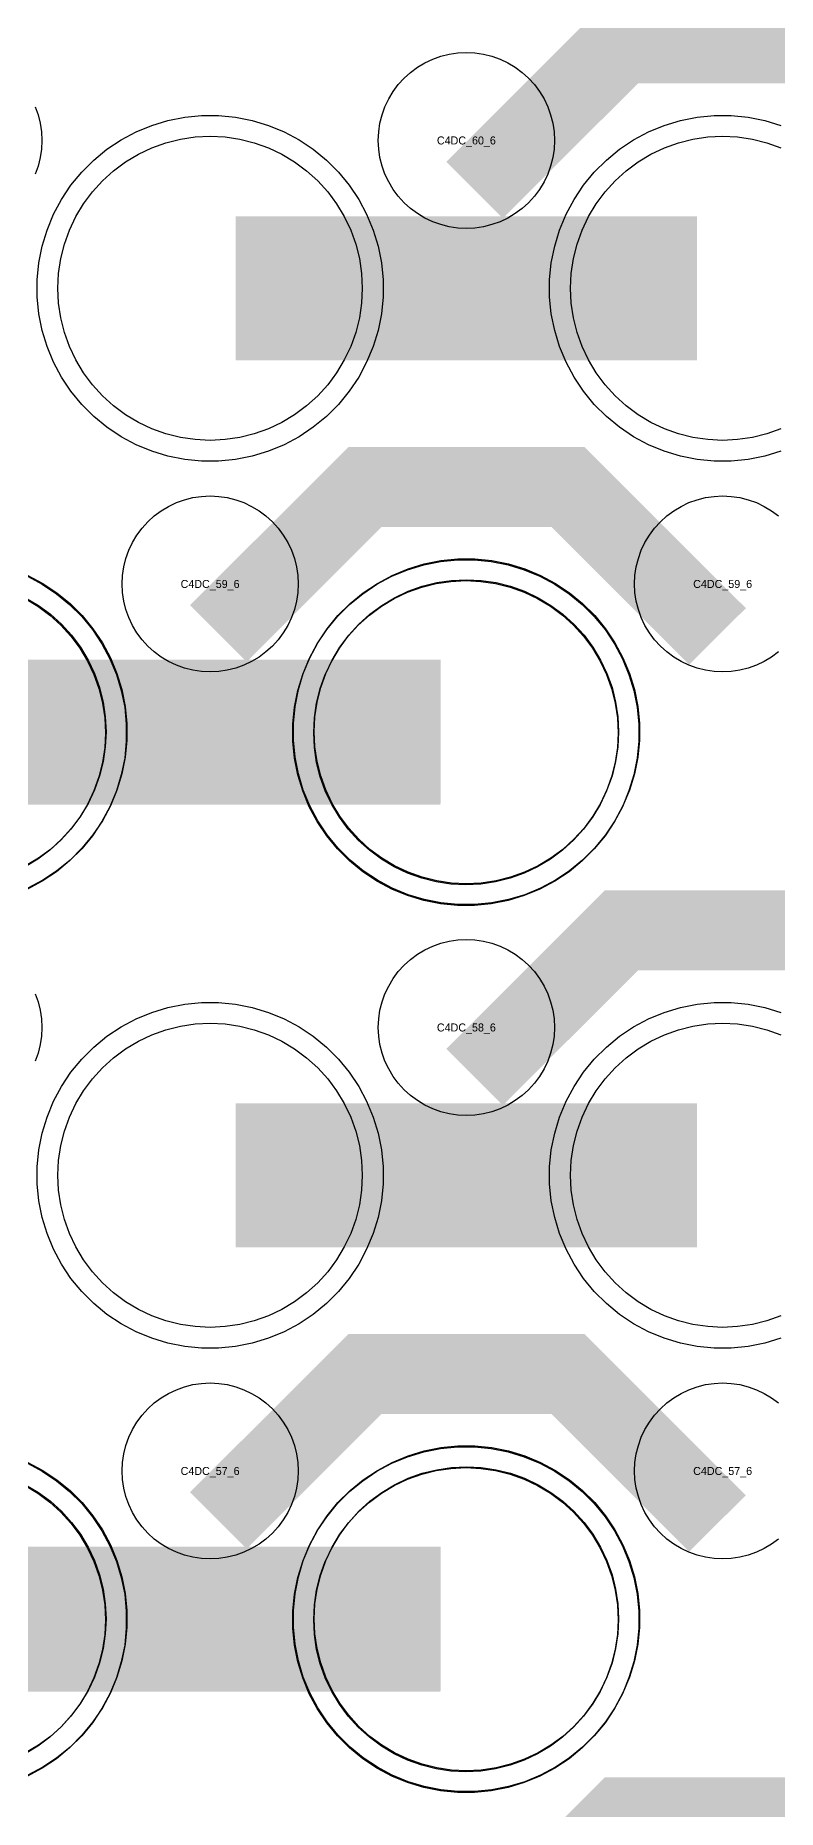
# Model space of a CAD drawing. Extents: x -11880 to 11880, y -14992 to 14992.
# Drawn here: x -10134 to -9903, y -7001 to -6447 of the extents above; entities that cross this region are included whole.
import ezdxf
from ezdxf.enums import TextEntityAlignment as Align

# ---------------------------------------------------------------- set-up
doc = ezdxf.new("R2010")
doc.units = 0
doc.header["$MEASUREMENT"] = 0
for name, color, linetype in [('GDS_775_DT_237', 138, 'CONTINUOUS'), ('RDL1_FS', 34, 'CONTINUOUS'), ('RDL_BS', 160, 'CONTINUOUS')]:
    doc.layers.add(name, color=color, linetype=linetype)

msp = doc.modelspace()

# ---------------------------------------------------------------- linework, layer by layer
at = {"layer": 'RDL1_FS'}
for points in [[(-10080, -6573.229), (-10084.657, -6573), (-10089.268, -6572.316), (-10093.791, -6571.184), (-10098.181, -6569.612), (-10102.395, -6567.62), (-10106.395, -6565.222), (-10110.14, -6562.444), (-10113.594, -6559.314), (-10116.724, -6555.86), (-10119.502, -6552.115), (-10121.9, -6548.115), (-10123.892, -6543.901), (-10125.464, -6539.511), (-10126.596, -6534.988), (-10127.28, -6530.377), (-10127.509, -6525.72), (-10127.28, -6521.063), (-10126.596, -6516.452), (-10125.464, -6511.929), (-10123.892, -6507.539), (-10121.9, -6503.325), (-10119.502, -6499.325), (-10116.724, -6495.58), (-10113.594, -6492.126), (-10110.14, -6488.996), (-10106.395, -6486.218), (-10102.395, -6483.82), (-10098.181, -6481.828), (-10093.791, -6480.256), (-10089.268, -6479.124), (-10084.657, -6478.44), (-10080, -6478.211), (-10075.343, -6478.44), (-10070.732, -6479.124), (-10066.209, -6480.256), (-10061.819, -6481.828), (-10057.605, -6483.82), (-10053.605, -6486.218), (-10049.86, -6488.996), (-10046.406, -6492.126), (-10043.276, -6495.58), (-10040.498, -6499.325), (-10038.1, -6503.325), (-10036.108, -6507.539), (-10034.536, -6511.929), (-10033.404, -6516.452), (-10032.72, -6521.063), (-10032.491, -6525.72), (-10032.72, -6530.377), (-10033.404, -6534.988), (-10034.536, -6539.511), (-10036.108, -6543.901), (-10038.1, -6548.115), (-10040.498, -6552.115), (-10043.276, -6555.86), (-10046.406, -6559.314), (-10049.86, -6562.444), (-10053.605, -6565.222), (-10057.605, -6567.62), (-10061.819, -6569.612), (-10066.209, -6571.184), (-10070.732, -6572.316), (-10075.343, -6573)], [(-10000, -6711.794), (-10004.657, -6711.565), (-10009.268, -6710.881), (-10013.791, -6709.749), (-10018.181, -6708.177), (-10022.395, -6706.185), (-10026.395, -6703.787), (-10030.14, -6701.009), (-10033.594, -6697.879), (-10036.724, -6694.425), (-10039.502, -6690.68), (-10041.9, -6686.68), (-10043.892, -6682.466), (-10045.464, -6678.076), (-10046.596, -6673.553), (-10047.28, -6668.942), (-10047.509, -6664.285), (-10047.28, -6659.628), (-10046.596, -6655.017), (-10045.464, -6650.494), (-10043.892, -6646.104), (-10041.9, -6641.89), (-10039.502, -6637.89), (-10036.724, -6634.145), (-10033.594, -6630.691), (-10030.14, -6627.561), (-10026.395, -6624.783), (-10022.395, -6622.385), (-10018.181, -6620.393), (-10013.791, -6618.821), (-10009.268, -6617.689), (-10004.657, -6617.005), (-10000, -6616.776), (-9995.343, -6617.005), (-9990.732, -6617.689), (-9986.209, -6618.821), (-9981.819, -6620.393), (-9977.605, -6622.385), (-9973.605, -6624.783), (-9969.86, -6627.561), (-9966.406, -6630.691), (-9963.276, -6634.145), (-9960.498, -6637.89), (-9958.1, -6641.89), (-9956.108, -6646.104), (-9954.536, -6650.494), (-9953.404, -6655.017), (-9952.72, -6659.628), (-9952.491, -6664.285), (-9952.72, -6668.942), (-9953.404, -6673.553), (-9954.536, -6678.076), (-9956.108, -6682.466), (-9958.1, -6686.68), (-9960.498, -6690.68), (-9963.276, -6694.425), (-9966.406, -6697.879), (-9969.86, -6701.009), (-9973.605, -6703.787), (-9977.605, -6706.185), (-9981.819, -6708.177), (-9986.209, -6709.749), (-9990.732, -6710.881), (-9995.343, -6711.565)], [(-10080, -6850.359), (-10084.657, -6850.13), (-10089.268, -6849.446), (-10093.791, -6848.314), (-10098.181, -6846.742), (-10102.395, -6844.75), (-10106.395, -6842.352), (-10110.14, -6839.574), (-10113.594, -6836.444), (-10116.724, -6832.99), (-10119.502, -6829.245), (-10121.9, -6825.245), (-10123.892, -6821.031), (-10125.464, -6816.641), (-10126.596, -6812.118), (-10127.28, -6807.507), (-10127.509, -6802.85), (-10127.28, -6798.193), (-10126.596, -6793.582), (-10125.464, -6789.059), (-10123.892, -6784.669), (-10121.9, -6780.455), (-10119.502, -6776.455), (-10116.724, -6772.71), (-10113.594, -6769.256), (-10110.14, -6766.126), (-10106.395, -6763.348), (-10102.395, -6760.95), (-10098.181, -6758.958), (-10093.791, -6757.386), (-10089.268, -6756.254), (-10084.657, -6755.57), (-10080, -6755.341), (-10075.343, -6755.57), (-10070.732, -6756.254), (-10066.209, -6757.386), (-10061.819, -6758.958), (-10057.605, -6760.95), (-10053.605, -6763.348), (-10049.86, -6766.126), (-10046.406, -6769.256), (-10043.276, -6772.71), (-10040.498, -6776.455), (-10038.1, -6780.455), (-10036.108, -6784.669), (-10034.536, -6789.059), (-10033.404, -6793.582), (-10032.72, -6798.193), (-10032.491, -6802.85), (-10032.72, -6807.507), (-10033.404, -6812.118), (-10034.536, -6816.641), (-10036.108, -6821.031), (-10038.1, -6825.245), (-10040.498, -6829.245), (-10043.276, -6832.99), (-10046.406, -6836.444), (-10049.86, -6839.574), (-10053.605, -6842.352), (-10057.605, -6844.75), (-10061.819, -6846.742), (-10066.209, -6848.314), (-10070.732, -6849.446), (-10075.343, -6850.13)], [(-10000, -6988.919), (-10004.657, -6988.69), (-10009.268, -6988.006), (-10013.791, -6986.874), (-10018.181, -6985.302), (-10022.395, -6983.31), (-10026.395, -6980.912), (-10030.14, -6978.134), (-10033.594, -6975.004), (-10036.724, -6971.55), (-10039.502, -6967.805), (-10041.9, -6963.805), (-10043.892, -6959.591), (-10045.464, -6955.201), (-10046.596, -6950.678), (-10047.28, -6946.067), (-10047.509, -6941.41), (-10047.28, -6936.753), (-10046.596, -6932.142), (-10045.464, -6927.619), (-10043.892, -6923.229), (-10041.9, -6919.015), (-10039.502, -6915.015), (-10036.724, -6911.27), (-10033.594, -6907.816), (-10030.14, -6904.686), (-10026.395, -6901.908), (-10022.395, -6899.51), (-10018.181, -6897.518), (-10013.791, -6895.946), (-10009.268, -6894.814), (-10004.657, -6894.13), (-10000, -6893.901), (-9995.343, -6894.13), (-9990.732, -6894.814), (-9986.209, -6895.946), (-9981.819, -6897.518), (-9977.605, -6899.51), (-9973.605, -6901.908), (-9969.86, -6904.686), (-9966.406, -6907.816), (-9963.276, -6911.27), (-9960.498, -6915.015), (-9958.1, -6919.015), (-9956.108, -6923.229), (-9954.536, -6927.619), (-9953.404, -6932.142), (-9952.72, -6936.753), (-9952.491, -6941.41), (-9952.72, -6946.067), (-9953.404, -6950.678), (-9954.536, -6955.201), (-9956.108, -6959.591), (-9958.1, -6963.805), (-9960.498, -6967.805), (-9963.276, -6971.55), (-9966.406, -6975.004), (-9969.86, -6978.134), (-9973.605, -6980.912), (-9977.605, -6983.31), (-9981.819, -6985.302), (-9986.209, -6986.874), (-9990.732, -6988.006), (-9995.343, -6988.69)]]:
    msp.add_lwpolyline(points, close=True, dxfattribs=at)
for points in [[(-9901.819, -6569.612), (-9906.209, -6571.184), (-9910.732, -6572.316), (-9915.343, -6573), (-9920, -6573.229), (-9924.657, -6573), (-9929.268, -6572.316), (-9933.791, -6571.184), (-9938.181, -6569.612), (-9942.395, -6567.62), (-9946.395, -6565.222), (-9950.14, -6562.444), (-9953.594, -6559.314), (-9956.724, -6555.86), (-9959.502, -6552.115), (-9961.9, -6548.115), (-9963.892, -6543.901), (-9965.464, -6539.511), (-9966.596, -6534.988), (-9967.28, -6530.377), (-9967.509, -6525.72), (-9967.28, -6521.063), (-9966.596, -6516.452), (-9965.464, -6511.929), (-9963.892, -6507.539), (-9961.9, -6503.325), (-9959.502, -6499.325), (-9956.724, -6495.58), (-9953.594, -6492.126), (-9950.14, -6488.996), (-9946.395, -6486.218), (-9942.395, -6483.82), (-9938.181, -6481.828), (-9933.791, -6480.256), (-9929.268, -6479.124), (-9924.657, -6478.44), (-9920, -6478.211), (-9915.343, -6478.44), (-9910.732, -6479.124), (-9906.209, -6480.256), (-9901.819, -6481.828)], [(-10137.605, -6622.385), (-10133.605, -6624.783), (-10129.86, -6627.561), (-10126.406, -6630.691), (-10123.276, -6634.145), (-10120.498, -6637.89), (-10118.1, -6641.89), (-10116.108, -6646.104), (-10114.536, -6650.494), (-10113.404, -6655.017), (-10112.72, -6659.628), (-10112.491, -6664.285), (-10112.72, -6668.942), (-10113.404, -6673.553), (-10114.536, -6678.076), (-10116.108, -6682.466), (-10118.1, -6686.68), (-10120.498, -6690.68), (-10123.276, -6694.425), (-10126.406, -6697.879), (-10129.86, -6701.009), (-10133.605, -6703.787), (-10137.605, -6706.185)], [(-9901.819, -6846.742), (-9906.209, -6848.314), (-9910.732, -6849.446), (-9915.343, -6850.13), (-9920, -6850.359), (-9924.657, -6850.13), (-9929.268, -6849.446), (-9933.791, -6848.314), (-9938.181, -6846.742), (-9942.395, -6844.75), (-9946.395, -6842.352), (-9950.14, -6839.574), (-9953.594, -6836.444), (-9956.724, -6832.99), (-9959.502, -6829.245), (-9961.9, -6825.245), (-9963.892, -6821.031), (-9965.464, -6816.641), (-9966.596, -6812.118), (-9967.28, -6807.507), (-9967.509, -6802.85), (-9967.28, -6798.193), (-9966.596, -6793.582), (-9965.464, -6789.059), (-9963.892, -6784.669), (-9961.9, -6780.455), (-9959.502, -6776.455), (-9956.724, -6772.71), (-9953.594, -6769.256), (-9950.14, -6766.126), (-9946.395, -6763.348), (-9942.395, -6760.95), (-9938.181, -6758.958), (-9933.791, -6757.386), (-9929.268, -6756.254), (-9924.657, -6755.57), (-9920, -6755.341), (-9915.343, -6755.57), (-9910.732, -6756.254), (-9906.209, -6757.386), (-9901.819, -6758.958)], [(-10137.605, -6899.51), (-10133.605, -6901.908), (-10129.86, -6904.686), (-10126.406, -6907.816), (-10123.276, -6911.27), (-10120.498, -6915.015), (-10118.1, -6919.015), (-10116.108, -6923.229), (-10114.536, -6927.619), (-10113.404, -6932.142), (-10112.72, -6936.753), (-10112.491, -6941.41), (-10112.72, -6946.067), (-10113.404, -6950.678), (-10114.536, -6955.201), (-10116.108, -6959.591), (-10118.1, -6963.805), (-10120.498, -6967.805), (-10123.276, -6971.55), (-10126.406, -6975.004), (-10129.86, -6978.134), (-10133.605, -6980.912), (-10137.605, -6983.31)]]:
    msp.add_lwpolyline(points, dxfattribs=at)
for points in [[(-10071.998, -6525.72, 45, 45, 0), (-9999.998, -6525.72, 45, 45, 0)], [(-9999.998, -6525.72, 45, 45, 0), (-9927.998, -6525.72, 45, 45, 0)], [(-10151.998, -6664.285, 45, 45, 0), (-10079.998, -6664.285, 45, 45, 0)], [(-10079.998, -6664.285, 45, 45, 0), (-10007.998, -6664.285, 45, 45, 0)], [(-10071.998, -6802.85, 45, 45, 0), (-9999.998, -6802.85, 45, 45, 0)], [(-9999.998, -6802.85, 45, 45, 0), (-9927.998, -6802.85, 45, 45, 0)], [(-10151.998, -6941.41, 45, 45, 0), (-10079.998, -6941.41, 45, 45, 0)], [(-10079.998, -6941.41, 45, 45, 0), (-10007.998, -6941.41, 45, 45, 0)]]:
    msp.add_lwpolyline(points, format="xyseb", dxfattribs=at)
at = {"layer": 'RDL1_FS', "color": 241, "true_color": 0xf7abae}
for points in [[(-10000.149, -6712.076), (-10004.806, -6711.847), (-10009.417, -6711.163), (-10013.94, -6710.031), (-10018.33, -6708.459), (-10022.544, -6706.467), (-10026.544, -6704.069), (-10030.289, -6701.291), (-10033.743, -6698.161), (-10036.873, -6694.707), (-10039.651, -6690.962), (-10042.049, -6686.962), (-10044.041, -6682.748), (-10045.613, -6678.358), (-10046.745, -6673.835), (-10047.429, -6669.224), (-10047.658, -6664.567), (-10047.429, -6659.91), (-10046.745, -6655.299), (-10045.613, -6650.776), (-10044.041, -6646.386), (-10042.049, -6642.172), (-10039.651, -6638.172), (-10036.873, -6634.427), (-10033.743, -6630.973), (-10030.289, -6627.843), (-10026.544, -6625.065), (-10022.544, -6622.667), (-10018.33, -6620.675), (-10013.94, -6619.103), (-10009.417, -6617.971), (-10004.806, -6617.287), (-10000.149, -6617.058), (-9995.492, -6617.287), (-9990.881, -6617.971), (-9986.358, -6619.103), (-9981.968, -6620.675), (-9977.754, -6622.667), (-9973.754, -6625.065), (-9970.009, -6627.843), (-9966.555, -6630.973), (-9963.425, -6634.427), (-9960.647, -6638.172), (-9958.249, -6642.172), (-9956.257, -6646.386), (-9954.685, -6650.776), (-9953.553, -6655.299), (-9952.869, -6659.91), (-9952.64, -6664.567), (-9952.869, -6669.224), (-9953.553, -6673.835), (-9954.685, -6678.358), (-9956.257, -6682.748), (-9958.249, -6686.962), (-9960.647, -6690.962), (-9963.425, -6694.707), (-9966.555, -6698.161), (-9970.009, -6701.291), (-9973.754, -6704.069), (-9977.754, -6706.467), (-9981.968, -6708.459), (-9986.358, -6710.031), (-9990.881, -6711.163), (-9995.492, -6711.847)], [(-10000.149, -6989.201), (-10004.806, -6988.972), (-10009.417, -6988.288), (-10013.94, -6987.156), (-10018.33, -6985.584), (-10022.544, -6983.592), (-10026.544, -6981.194), (-10030.289, -6978.416), (-10033.743, -6975.286), (-10036.873, -6971.832), (-10039.651, -6968.087), (-10042.049, -6964.087), (-10044.041, -6959.873), (-10045.613, -6955.483), (-10046.745, -6950.96), (-10047.429, -6946.349), (-10047.658, -6941.692), (-10047.429, -6937.035), (-10046.745, -6932.424), (-10045.613, -6927.901), (-10044.041, -6923.511), (-10042.049, -6919.297), (-10039.651, -6915.297), (-10036.873, -6911.552), (-10033.743, -6908.098), (-10030.289, -6904.968), (-10026.544, -6902.19), (-10022.544, -6899.792), (-10018.33, -6897.8), (-10013.94, -6896.228), (-10009.417, -6895.096), (-10004.806, -6894.412), (-10000.149, -6894.183), (-9995.492, -6894.412), (-9990.881, -6895.096), (-9986.358, -6896.228), (-9981.968, -6897.8), (-9977.754, -6899.792), (-9973.754, -6902.19), (-9970.009, -6904.968), (-9966.555, -6908.098), (-9963.425, -6911.552), (-9960.647, -6915.297), (-9958.249, -6919.297), (-9956.257, -6923.511), (-9954.685, -6927.901), (-9953.553, -6932.424), (-9952.869, -6937.035), (-9952.64, -6941.692), (-9952.869, -6946.349), (-9953.553, -6950.96), (-9954.685, -6955.483), (-9956.257, -6959.873), (-9958.249, -6964.087), (-9960.647, -6968.087), (-9963.425, -6971.832), (-9966.555, -6975.286), (-9970.009, -6978.416), (-9973.754, -6981.194), (-9977.754, -6983.592), (-9981.968, -6985.584), (-9986.358, -6987.156), (-9990.881, -6988.288), (-9995.492, -6988.972)]]:
    msp.add_lwpolyline(points, close=True, dxfattribs=at)
for points in [[(-10137.754, -6622.667), (-10133.754, -6625.065), (-10130.009, -6627.843), (-10126.555, -6630.973), (-10123.425, -6634.427), (-10120.647, -6638.172), (-10118.249, -6642.172), (-10116.257, -6646.386), (-10114.685, -6650.776), (-10113.553, -6655.299), (-10112.869, -6659.91), (-10112.64, -6664.567), (-10112.869, -6669.224), (-10113.553, -6673.835), (-10114.685, -6678.358), (-10116.257, -6682.748), (-10118.249, -6686.962), (-10120.647, -6690.962), (-10123.425, -6694.707), (-10126.555, -6698.161), (-10130.009, -6701.291), (-10133.754, -6704.069), (-10137.754, -6706.467)], [(-10137.754, -6899.792), (-10133.754, -6902.19), (-10130.009, -6904.968), (-10126.555, -6908.098), (-10123.425, -6911.552), (-10120.647, -6915.297), (-10118.249, -6919.297), (-10116.257, -6923.511), (-10114.685, -6927.901), (-10113.553, -6932.424), (-10112.869, -6937.035), (-10112.64, -6941.692), (-10112.869, -6946.349), (-10113.553, -6950.96), (-10114.685, -6955.483), (-10116.257, -6959.873), (-10118.249, -6964.087), (-10120.647, -6968.087), (-10123.425, -6971.832), (-10126.555, -6975.286), (-10130.009, -6978.416), (-10133.754, -6981.194), (-10137.754, -6983.592)]]:
    msp.add_lwpolyline(points, dxfattribs=at)
for points in [[(-10152.147, -6664.567, 45, 45, 0), (-10080.147, -6664.567, 45, 45, 0)], [(-10080.147, -6664.567, 45, 45, 0), (-10008.147, -6664.567, 45, 45, 0)], [(-10152.147, -6941.692, 45, 45, 0), (-10080.147, -6941.692, 45, 45, 0)], [(-10080.147, -6941.692, 45, 45, 0), (-10008.147, -6941.692, 45, 45, 0)]]:
    msp.add_lwpolyline(points, format="xyseb", dxfattribs=at)
at = {"layer": 'RDL_BS'}
for points in [[(-9997.438, -6495.034, 25, 25, 0), (-9951.623, -6449.219, 25, 25, 0), (-9918.07, -6449.219, 25, 25, 0)], [(-9841.599, -6495.933, 25, 25, 0), (-9888.313, -6449.219, 25, 25, 0), (-9918.071, -6449.219, 25, 25, 0)], [(-10077.438, -6633.599, 25, 25, 0), (-10031.623, -6587.784, 25, 25, 0), (-9998.07, -6587.784, 25, 25, 0)], [(-9921.599, -6634.498, 25, 25, 0), (-9968.313, -6587.784, 25, 25, 0), (-9998.071, -6587.784, 25, 25, 0)], [(-9997.438, -6772.164, 25, 25, 0), (-9951.623, -6726.349, 25, 25, 0), (-9918.07, -6726.349, 25, 25, 0)], [(-9841.599, -6773.063, 25, 25, 0), (-9888.313, -6726.349, 25, 25, 0), (-9918.071, -6726.349, 25, 25, 0)], [(-10077.438, -6910.724, 25, 25, 0), (-10031.623, -6864.909, 25, 25, 0), (-9998.07, -6864.909, 25, 25, 0)], [(-9921.599, -6911.623, 25, 25, 0), (-9968.313, -6864.909, 25, 25, 0), (-9998.071, -6864.909, 25, 25, 0)], [(-9997.438, -7049.289, 25, 25, 0), (-9951.623, -7003.474, 25, 25, 0), (-9918.07, -7003.474, 25, 25, 0)], [(-9841.599, -7050.188, 25, 25, 0), (-9888.313, -7003.474, 25, 25, 0), (-9918.071, -7003.474, 25, 25, 0)]]:
    msp.add_lwpolyline(points, format="xyseb", dxfattribs=at)
for points in [[(-10000, -6507.026), (-10002.693, -6506.894), (-10005.365, -6506.498), (-10007.984, -6505.841), (-10010.519, -6504.934), (-10012.956, -6503.782), (-10015.28, -6502.389), (-10017.443, -6500.786), (-10019.442, -6498.974), (-10021.254, -6496.975), (-10022.857, -6494.812), (-10024.25, -6492.488), (-10025.402, -6490.051), (-10026.309, -6487.516), (-10026.966, -6484.897), (-10027.362, -6482.225), (-10027.494, -6479.532), (-10027.362, -6476.839), (-10026.966, -6474.167), (-10026.309, -6471.548), (-10025.402, -6469.013), (-10024.25, -6466.576), (-10022.857, -6464.252), (-10021.254, -6462.089), (-10019.442, -6460.09), (-10017.443, -6458.278), (-10015.28, -6456.675), (-10012.956, -6455.282), (-10010.519, -6454.13), (-10007.984, -6453.223), (-10005.365, -6452.566), (-10002.693, -6452.17), (-10000, -6452.038), (-9997.307, -6452.17), (-9994.635, -6452.566), (-9992.016, -6453.223), (-9989.481, -6454.13), (-9987.044, -6455.282), (-9984.72, -6456.675), (-9982.557, -6458.278), (-9980.558, -6460.09), (-9978.746, -6462.089), (-9977.143, -6464.252), (-9975.75, -6466.576), (-9974.598, -6469.013), (-9973.691, -6471.548), (-9973.034, -6474.167), (-9972.638, -6476.839), (-9972.506, -6479.532), (-9972.638, -6482.225), (-9973.034, -6484.897), (-9973.691, -6487.516), (-9974.598, -6490.051), (-9975.75, -6492.488), (-9977.143, -6494.812), (-9978.746, -6496.975), (-9980.558, -6498.974), (-9982.557, -6500.786), (-9984.72, -6502.389), (-9987.044, -6503.782), (-9989.481, -6504.934), (-9992.016, -6505.841), (-9994.635, -6506.498), (-9997.307, -6506.894)], [(-10082.644, -6579.72), (-10087.938, -6579.203), (-10093.165, -6578.157), (-10098.205, -6576.626), (-10103.115, -6574.595), (-10107.777, -6572.103), (-10112.191, -6569.156), (-10116.292, -6565.794), (-10120.074, -6562.012), (-10123.436, -6557.911), (-10126.383, -6553.497), (-10128.875, -6548.835), (-10130.906, -6543.925), (-10132.437, -6538.885), (-10133.483, -6533.658), (-10134, -6528.364), (-10134, -6523.076), (-10133.483, -6517.782), (-10132.437, -6512.555), (-10130.906, -6507.515), (-10128.875, -6502.605), (-10126.383, -6497.943), (-10123.436, -6493.529), (-10120.074, -6489.428), (-10116.292, -6485.646), (-10112.191, -6482.284), (-10107.777, -6479.337), (-10103.115, -6476.845), (-10098.205, -6474.814), (-10093.165, -6473.283), (-10087.938, -6472.237), (-10082.644, -6471.72), (-10077.356, -6471.72), (-10072.062, -6472.237), (-10066.835, -6473.283), (-10061.795, -6474.814), (-10056.885, -6476.845), (-10052.223, -6479.337), (-10047.809, -6482.284), (-10043.708, -6485.646), (-10039.926, -6489.428), (-10036.564, -6493.529), (-10033.617, -6497.943), (-10031.125, -6502.605), (-10029.094, -6507.515), (-10027.563, -6512.555), (-10026.517, -6517.782), (-10026, -6523.076), (-10026, -6528.364), (-10026.517, -6533.658), (-10027.563, -6538.885), (-10029.094, -6543.925), (-10031.125, -6548.835), (-10033.617, -6553.497), (-10036.564, -6557.911), (-10039.926, -6562.012), (-10043.708, -6565.794), (-10047.809, -6569.156), (-10052.223, -6572.103), (-10056.885, -6574.595), (-10061.795, -6576.626), (-10066.835, -6578.157), (-10072.062, -6579.203), (-10077.356, -6579.72)], [(-10080, -6645.591), (-10082.693, -6645.459), (-10085.365, -6645.063), (-10087.984, -6644.406), (-10090.519, -6643.499), (-10092.956, -6642.347), (-10095.28, -6640.954), (-10097.443, -6639.351), (-10099.442, -6637.539), (-10101.254, -6635.54), (-10102.857, -6633.377), (-10104.25, -6631.053), (-10105.402, -6628.616), (-10106.309, -6626.081), (-10106.966, -6623.462), (-10107.362, -6620.79), (-10107.494, -6618.097), (-10107.362, -6615.404), (-10106.966, -6612.732), (-10106.309, -6610.113), (-10105.402, -6607.578), (-10104.25, -6605.141), (-10102.857, -6602.817), (-10101.254, -6600.654), (-10099.442, -6598.655), (-10097.443, -6596.843), (-10095.28, -6595.24), (-10092.956, -6593.847), (-10090.519, -6592.695), (-10087.984, -6591.788), (-10085.365, -6591.131), (-10082.693, -6590.735), (-10080, -6590.603), (-10077.307, -6590.735), (-10074.635, -6591.131), (-10072.016, -6591.788), (-10069.481, -6592.695), (-10067.044, -6593.847), (-10064.72, -6595.24), (-10062.557, -6596.843), (-10060.558, -6598.655), (-10058.746, -6600.654), (-10057.143, -6602.817), (-10055.75, -6605.141), (-10054.598, -6607.578), (-10053.691, -6610.113), (-10053.034, -6612.732), (-10052.638, -6615.404), (-10052.506, -6618.097), (-10052.638, -6620.79), (-10053.034, -6623.462), (-10053.691, -6626.081), (-10054.598, -6628.616), (-10055.75, -6631.053), (-10057.143, -6633.377), (-10058.746, -6635.54), (-10060.558, -6637.539), (-10062.557, -6639.351), (-10064.72, -6640.954), (-10067.044, -6642.347), (-10069.481, -6643.499), (-10072.016, -6644.406), (-10074.635, -6645.063), (-10077.307, -6645.459)], [(-10002.644, -6718.285), (-10007.938, -6717.768), (-10013.165, -6716.722), (-10018.205, -6715.191), (-10023.115, -6713.16), (-10027.777, -6710.668), (-10032.191, -6707.721), (-10036.292, -6704.359), (-10040.074, -6700.577), (-10043.436, -6696.476), (-10046.383, -6692.062), (-10048.875, -6687.4), (-10050.906, -6682.49), (-10052.437, -6677.45), (-10053.483, -6672.223), (-10054, -6666.929), (-10054, -6661.641), (-10053.483, -6656.347), (-10052.437, -6651.12), (-10050.906, -6646.08), (-10048.875, -6641.17), (-10046.383, -6636.508), (-10043.436, -6632.094), (-10040.074, -6627.993), (-10036.292, -6624.211), (-10032.191, -6620.849), (-10027.777, -6617.902), (-10023.115, -6615.41), (-10018.205, -6613.379), (-10013.165, -6611.848), (-10007.938, -6610.802), (-10002.644, -6610.285), (-9997.356, -6610.285), (-9992.062, -6610.802), (-9986.835, -6611.848), (-9981.795, -6613.379), (-9976.885, -6615.41), (-9972.223, -6617.902), (-9967.809, -6620.849), (-9963.708, -6624.211), (-9959.926, -6627.993), (-9956.564, -6632.094), (-9953.617, -6636.508), (-9951.125, -6641.17), (-9949.094, -6646.08), (-9947.563, -6651.12), (-9946.517, -6656.347), (-9946, -6661.641), (-9946, -6666.929), (-9946.517, -6672.223), (-9947.563, -6677.45), (-9949.094, -6682.49), (-9951.125, -6687.4), (-9953.617, -6692.062), (-9956.564, -6696.476), (-9959.926, -6700.577), (-9963.708, -6704.359), (-9967.809, -6707.721), (-9972.223, -6710.668), (-9976.885, -6713.16), (-9981.795, -6715.191), (-9986.835, -6716.722), (-9992.062, -6717.768), (-9997.356, -6718.285)], [(-10000, -6784.156), (-10002.693, -6784.024), (-10005.365, -6783.628), (-10007.984, -6782.971), (-10010.519, -6782.064), (-10012.956, -6780.912), (-10015.28, -6779.519), (-10017.443, -6777.916), (-10019.442, -6776.104), (-10021.254, -6774.105), (-10022.857, -6771.942), (-10024.25, -6769.618), (-10025.402, -6767.181), (-10026.309, -6764.646), (-10026.966, -6762.027), (-10027.362, -6759.355), (-10027.494, -6756.662), (-10027.362, -6753.969), (-10026.966, -6751.297), (-10026.309, -6748.678), (-10025.402, -6746.143), (-10024.25, -6743.706), (-10022.857, -6741.382), (-10021.254, -6739.219), (-10019.442, -6737.22), (-10017.443, -6735.408), (-10015.28, -6733.805), (-10012.956, -6732.412), (-10010.519, -6731.26), (-10007.984, -6730.353), (-10005.365, -6729.696), (-10002.693, -6729.3), (-10000, -6729.168), (-9997.307, -6729.3), (-9994.635, -6729.696), (-9992.016, -6730.353), (-9989.481, -6731.26), (-9987.044, -6732.412), (-9984.72, -6733.805), (-9982.557, -6735.408), (-9980.558, -6737.22), (-9978.746, -6739.219), (-9977.143, -6741.382), (-9975.75, -6743.706), (-9974.598, -6746.143), (-9973.691, -6748.678), (-9973.034, -6751.297), (-9972.638, -6753.969), (-9972.506, -6756.662), (-9972.638, -6759.355), (-9973.034, -6762.027), (-9973.691, -6764.646), (-9974.598, -6767.181), (-9975.75, -6769.618), (-9977.143, -6771.942), (-9978.746, -6774.105), (-9980.558, -6776.104), (-9982.557, -6777.916), (-9984.72, -6779.519), (-9987.044, -6780.912), (-9989.481, -6782.064), (-9992.016, -6782.971), (-9994.635, -6783.628), (-9997.307, -6784.024)], [(-10082.644, -6856.85), (-10087.938, -6856.333), (-10093.165, -6855.287), (-10098.205, -6853.756), (-10103.115, -6851.725), (-10107.777, -6849.233), (-10112.191, -6846.286), (-10116.292, -6842.924), (-10120.074, -6839.142), (-10123.436, -6835.041), (-10126.383, -6830.627), (-10128.875, -6825.965), (-10130.906, -6821.055), (-10132.437, -6816.015), (-10133.483, -6810.788), (-10134, -6805.494), (-10134, -6800.206), (-10133.483, -6794.912), (-10132.437, -6789.685), (-10130.906, -6784.645), (-10128.875, -6779.735), (-10126.383, -6775.073), (-10123.436, -6770.659), (-10120.074, -6766.558), (-10116.292, -6762.776), (-10112.191, -6759.414), (-10107.777, -6756.467), (-10103.115, -6753.975), (-10098.205, -6751.944), (-10093.165, -6750.413), (-10087.938, -6749.367), (-10082.644, -6748.85), (-10077.356, -6748.85), (-10072.062, -6749.367), (-10066.835, -6750.413), (-10061.795, -6751.944), (-10056.885, -6753.975), (-10052.223, -6756.467), (-10047.809, -6759.414), (-10043.708, -6762.776), (-10039.926, -6766.558), (-10036.564, -6770.659), (-10033.617, -6775.073), (-10031.125, -6779.735), (-10029.094, -6784.645), (-10027.563, -6789.685), (-10026.517, -6794.912), (-10026, -6800.206), (-10026, -6805.494), (-10026.517, -6810.788), (-10027.563, -6816.015), (-10029.094, -6821.055), (-10031.125, -6825.965), (-10033.617, -6830.627), (-10036.564, -6835.041), (-10039.926, -6839.142), (-10043.708, -6842.924), (-10047.809, -6846.286), (-10052.223, -6849.233), (-10056.885, -6851.725), (-10061.795, -6853.756), (-10066.835, -6855.287), (-10072.062, -6856.333), (-10077.356, -6856.85)], [(-10080, -6922.716), (-10082.693, -6922.584), (-10085.365, -6922.188), (-10087.984, -6921.531), (-10090.519, -6920.624), (-10092.956, -6919.472), (-10095.28, -6918.079), (-10097.443, -6916.476), (-10099.442, -6914.664), (-10101.254, -6912.665), (-10102.857, -6910.502), (-10104.25, -6908.178), (-10105.402, -6905.741), (-10106.309, -6903.206), (-10106.966, -6900.587), (-10107.362, -6897.915), (-10107.494, -6895.222), (-10107.362, -6892.529), (-10106.966, -6889.857), (-10106.309, -6887.238), (-10105.402, -6884.703), (-10104.25, -6882.266), (-10102.857, -6879.942), (-10101.254, -6877.779), (-10099.442, -6875.78), (-10097.443, -6873.968), (-10095.28, -6872.365), (-10092.956, -6870.972), (-10090.519, -6869.82), (-10087.984, -6868.913), (-10085.365, -6868.256), (-10082.693, -6867.86), (-10080, -6867.728), (-10077.307, -6867.86), (-10074.635, -6868.256), (-10072.016, -6868.913), (-10069.481, -6869.82), (-10067.044, -6870.972), (-10064.72, -6872.365), (-10062.557, -6873.968), (-10060.558, -6875.78), (-10058.746, -6877.779), (-10057.143, -6879.942), (-10055.75, -6882.266), (-10054.598, -6884.703), (-10053.691, -6887.238), (-10053.034, -6889.857), (-10052.638, -6892.529), (-10052.506, -6895.222), (-10052.638, -6897.915), (-10053.034, -6900.587), (-10053.691, -6903.206), (-10054.598, -6905.741), (-10055.75, -6908.178), (-10057.143, -6910.502), (-10058.746, -6912.665), (-10060.558, -6914.664), (-10062.557, -6916.476), (-10064.72, -6918.079), (-10067.044, -6919.472), (-10069.481, -6920.624), (-10072.016, -6921.531), (-10074.635, -6922.188), (-10077.307, -6922.584)], [(-10002.644, -6995.41), (-10007.938, -6994.893), (-10013.165, -6993.847), (-10018.205, -6992.316), (-10023.115, -6990.285), (-10027.777, -6987.793), (-10032.191, -6984.846), (-10036.292, -6981.484), (-10040.074, -6977.702), (-10043.436, -6973.601), (-10046.383, -6969.187), (-10048.875, -6964.525), (-10050.906, -6959.615), (-10052.437, -6954.575), (-10053.483, -6949.348), (-10054, -6944.054), (-10054, -6938.766), (-10053.483, -6933.472), (-10052.437, -6928.245), (-10050.906, -6923.205), (-10048.875, -6918.295), (-10046.383, -6913.633), (-10043.436, -6909.219), (-10040.074, -6905.118), (-10036.292, -6901.336), (-10032.191, -6897.974), (-10027.777, -6895.027), (-10023.115, -6892.535), (-10018.205, -6890.504), (-10013.165, -6888.973), (-10007.938, -6887.927), (-10002.644, -6887.41), (-9997.356, -6887.41), (-9992.062, -6887.927), (-9986.835, -6888.973), (-9981.795, -6890.504), (-9976.885, -6892.535), (-9972.223, -6895.027), (-9967.809, -6897.974), (-9963.708, -6901.336), (-9959.926, -6905.118), (-9956.564, -6909.219), (-9953.617, -6913.633), (-9951.125, -6918.295), (-9949.094, -6923.205), (-9947.563, -6928.245), (-9946.517, -6933.472), (-9946, -6938.766), (-9946, -6944.054), (-9946.517, -6949.348), (-9947.563, -6954.575), (-9949.094, -6959.615), (-9951.125, -6964.525), (-9953.617, -6969.187), (-9956.564, -6973.601), (-9959.926, -6977.702), (-9963.708, -6981.484), (-9967.809, -6984.846), (-9972.223, -6987.793), (-9976.885, -6990.285), (-9981.795, -6992.316), (-9986.835, -6993.847), (-9992.062, -6994.893), (-9997.356, -6995.41)]]:
    msp.add_lwpolyline(points, close=True, dxfattribs=at)
for points in [[(-10134.598, -6469.013), (-10133.691, -6471.548), (-10133.034, -6474.167), (-10132.638, -6476.839), (-10132.506, -6479.532), (-10132.638, -6482.225), (-10133.034, -6484.897), (-10133.691, -6487.516), (-10134.598, -6490.051)], [(-9901.795, -6576.626), (-9906.835, -6578.157), (-9912.062, -6579.203), (-9917.356, -6579.72), (-9922.644, -6579.72), (-9927.938, -6579.203), (-9933.165, -6578.157), (-9938.205, -6576.626), (-9943.115, -6574.595), (-9947.777, -6572.103), (-9952.191, -6569.156), (-9956.292, -6565.794), (-9960.074, -6562.012), (-9963.436, -6557.911), (-9966.383, -6553.497), (-9968.875, -6548.835), (-9970.906, -6543.925), (-9972.437, -6538.885), (-9973.483, -6533.658), (-9974, -6528.364), (-9974, -6523.076), (-9973.483, -6517.782), (-9972.437, -6512.555), (-9970.906, -6507.515), (-9968.875, -6502.605), (-9966.383, -6497.943), (-9963.436, -6493.529), (-9960.074, -6489.428), (-9956.292, -6485.646), (-9952.191, -6482.284), (-9947.777, -6479.337), (-9943.115, -6476.845), (-9938.205, -6474.814), (-9933.165, -6473.283), (-9927.938, -6472.237), (-9922.644, -6471.72), (-9917.356, -6471.72), (-9912.062, -6472.237), (-9906.835, -6473.283), (-9901.795, -6474.814)], [(-9902.557, -6639.351), (-9904.72, -6640.954), (-9907.044, -6642.347), (-9909.481, -6643.499), (-9912.016, -6644.406), (-9914.635, -6645.063), (-9917.307, -6645.459), (-9920, -6645.591), (-9922.693, -6645.459), (-9925.365, -6645.063), (-9927.984, -6644.406), (-9930.519, -6643.499), (-9932.956, -6642.347), (-9935.28, -6640.954), (-9937.443, -6639.351), (-9939.442, -6637.539), (-9941.254, -6635.54), (-9942.857, -6633.377), (-9944.25, -6631.053), (-9945.402, -6628.616), (-9946.309, -6626.081), (-9946.966, -6623.462), (-9947.362, -6620.79), (-9947.494, -6618.097), (-9947.362, -6615.404), (-9946.966, -6612.732), (-9946.309, -6610.113), (-9945.402, -6607.578), (-9944.25, -6605.141), (-9942.857, -6602.817), (-9941.254, -6600.654), (-9939.442, -6598.655), (-9937.443, -6596.843), (-9935.28, -6595.24), (-9932.956, -6593.847), (-9930.519, -6592.695), (-9927.984, -6591.788), (-9925.365, -6591.131), (-9922.693, -6590.735), (-9920, -6590.603), (-9917.307, -6590.735), (-9914.635, -6591.131), (-9912.016, -6591.788), (-9909.481, -6592.695), (-9907.044, -6593.847), (-9904.72, -6595.24), (-9902.557, -6596.843)], [(-10136.885, -6615.41), (-10132.223, -6617.902), (-10127.809, -6620.849), (-10123.708, -6624.211), (-10119.926, -6627.993), (-10116.564, -6632.094), (-10113.617, -6636.508), (-10111.125, -6641.17), (-10109.094, -6646.08), (-10107.563, -6651.12), (-10106.517, -6656.347), (-10106, -6661.641), (-10106, -6666.929), (-10106.517, -6672.223), (-10107.563, -6677.45), (-10109.094, -6682.49), (-10111.125, -6687.4), (-10113.617, -6692.062), (-10116.564, -6696.476), (-10119.926, -6700.577), (-10123.708, -6704.359), (-10127.809, -6707.721), (-10132.223, -6710.668), (-10136.885, -6713.16)], [(-10134.598, -6746.143), (-10133.691, -6748.678), (-10133.034, -6751.297), (-10132.638, -6753.969), (-10132.506, -6756.662), (-10132.638, -6759.355), (-10133.034, -6762.027), (-10133.691, -6764.646), (-10134.598, -6767.181)], [(-9901.795, -6853.756), (-9906.835, -6855.287), (-9912.062, -6856.333), (-9917.356, -6856.85), (-9922.644, -6856.85), (-9927.938, -6856.333), (-9933.165, -6855.287), (-9938.205, -6853.756), (-9943.115, -6851.725), (-9947.777, -6849.233), (-9952.191, -6846.286), (-9956.292, -6842.924), (-9960.074, -6839.142), (-9963.436, -6835.041), (-9966.383, -6830.627), (-9968.875, -6825.965), (-9970.906, -6821.055), (-9972.437, -6816.015), (-9973.483, -6810.788), (-9974, -6805.494), (-9974, -6800.206), (-9973.483, -6794.912), (-9972.437, -6789.685), (-9970.906, -6784.645), (-9968.875, -6779.735), (-9966.383, -6775.073), (-9963.436, -6770.659), (-9960.074, -6766.558), (-9956.292, -6762.776), (-9952.191, -6759.414), (-9947.777, -6756.467), (-9943.115, -6753.975), (-9938.205, -6751.944), (-9933.165, -6750.413), (-9927.938, -6749.367), (-9922.644, -6748.85), (-9917.356, -6748.85), (-9912.062, -6749.367), (-9906.835, -6750.413), (-9901.795, -6751.944)], [(-9902.557, -6916.476), (-9904.72, -6918.079), (-9907.044, -6919.472), (-9909.481, -6920.624), (-9912.016, -6921.531), (-9914.635, -6922.188), (-9917.307, -6922.584), (-9920, -6922.716), (-9922.693, -6922.584), (-9925.365, -6922.188), (-9927.984, -6921.531), (-9930.519, -6920.624), (-9932.956, -6919.472), (-9935.28, -6918.079), (-9937.443, -6916.476), (-9939.442, -6914.664), (-9941.254, -6912.665), (-9942.857, -6910.502), (-9944.25, -6908.178), (-9945.402, -6905.741), (-9946.309, -6903.206), (-9946.966, -6900.587), (-9947.362, -6897.915), (-9947.494, -6895.222), (-9947.362, -6892.529), (-9946.966, -6889.857), (-9946.309, -6887.238), (-9945.402, -6884.703), (-9944.25, -6882.266), (-9942.857, -6879.942), (-9941.254, -6877.779), (-9939.442, -6875.78), (-9937.443, -6873.968), (-9935.28, -6872.365), (-9932.956, -6870.972), (-9930.519, -6869.82), (-9927.984, -6868.913), (-9925.365, -6868.256), (-9922.693, -6867.86), (-9920, -6867.728), (-9917.307, -6867.86), (-9914.635, -6868.256), (-9912.016, -6868.913), (-9909.481, -6869.82), (-9907.044, -6870.972), (-9904.72, -6872.365), (-9902.557, -6873.968)], [(-10136.885, -6892.535), (-10132.223, -6895.027), (-10127.809, -6897.974), (-10123.708, -6901.336), (-10119.926, -6905.118), (-10116.564, -6909.219), (-10113.617, -6913.633), (-10111.125, -6918.295), (-10109.094, -6923.205), (-10107.563, -6928.245), (-10106.517, -6933.472), (-10106, -6938.766), (-10106, -6944.054), (-10106.517, -6949.348), (-10107.563, -6954.575), (-10109.094, -6959.615), (-10111.125, -6964.525), (-10113.617, -6969.187), (-10116.564, -6973.601), (-10119.926, -6977.702), (-10123.708, -6981.484), (-10127.809, -6984.846), (-10132.223, -6987.793), (-10136.885, -6990.285)]]:
    msp.add_lwpolyline(points, dxfattribs=at)
at = {"layer": 'RDL_BS', "color": 241, "true_color": 0xf7abae}
for points in [[(-10002.793, -6718.567), (-10008.087, -6718.05), (-10013.314, -6717.004), (-10018.354, -6715.473), (-10023.264, -6713.442), (-10027.926, -6710.95), (-10032.34, -6708.003), (-10036.441, -6704.641), (-10040.223, -6700.859), (-10043.585, -6696.758), (-10046.532, -6692.344), (-10049.024, -6687.682), (-10051.055, -6682.772), (-10052.586, -6677.732), (-10053.632, -6672.505), (-10054.149, -6667.211), (-10054.149, -6661.923), (-10053.632, -6656.629), (-10052.586, -6651.402), (-10051.055, -6646.362), (-10049.024, -6641.452), (-10046.532, -6636.79), (-10043.585, -6632.376), (-10040.223, -6628.275), (-10036.441, -6624.493), (-10032.34, -6621.131), (-10027.926, -6618.184), (-10023.264, -6615.692), (-10018.354, -6613.661), (-10013.314, -6612.13), (-10008.087, -6611.084), (-10002.793, -6610.567), (-9997.505, -6610.567), (-9992.211, -6611.084), (-9986.984, -6612.13), (-9981.944, -6613.661), (-9977.034, -6615.692), (-9972.372, -6618.184), (-9967.958, -6621.131), (-9963.857, -6624.493), (-9960.075, -6628.275), (-9956.713, -6632.376), (-9953.766, -6636.79), (-9951.274, -6641.452), (-9949.243, -6646.362), (-9947.712, -6651.402), (-9946.666, -6656.629), (-9946.149, -6661.923), (-9946.149, -6667.211), (-9946.666, -6672.505), (-9947.712, -6677.732), (-9949.243, -6682.772), (-9951.274, -6687.682), (-9953.766, -6692.344), (-9956.713, -6696.758), (-9960.075, -6700.859), (-9963.857, -6704.641), (-9967.958, -6708.003), (-9972.372, -6710.95), (-9977.034, -6713.442), (-9981.944, -6715.473), (-9986.984, -6717.004), (-9992.211, -6718.05), (-9997.505, -6718.567)], [(-10002.793, -6995.692), (-10008.087, -6995.175), (-10013.314, -6994.129), (-10018.354, -6992.598), (-10023.264, -6990.567), (-10027.926, -6988.075), (-10032.34, -6985.128), (-10036.441, -6981.766), (-10040.223, -6977.984), (-10043.585, -6973.883), (-10046.532, -6969.469), (-10049.024, -6964.807), (-10051.055, -6959.897), (-10052.586, -6954.857), (-10053.632, -6949.63), (-10054.149, -6944.336), (-10054.149, -6939.048), (-10053.632, -6933.754), (-10052.586, -6928.527), (-10051.055, -6923.487), (-10049.024, -6918.577), (-10046.532, -6913.915), (-10043.585, -6909.501), (-10040.223, -6905.4), (-10036.441, -6901.618), (-10032.34, -6898.256), (-10027.926, -6895.309), (-10023.264, -6892.817), (-10018.354, -6890.786), (-10013.314, -6889.255), (-10008.087, -6888.209), (-10002.793, -6887.692), (-9997.505, -6887.692), (-9992.211, -6888.209), (-9986.984, -6889.255), (-9981.944, -6890.786), (-9977.034, -6892.817), (-9972.372, -6895.309), (-9967.958, -6898.256), (-9963.857, -6901.618), (-9960.075, -6905.4), (-9956.713, -6909.501), (-9953.766, -6913.915), (-9951.274, -6918.577), (-9949.243, -6923.487), (-9947.712, -6928.527), (-9946.666, -6933.754), (-9946.149, -6939.048), (-9946.149, -6944.336), (-9946.666, -6949.63), (-9947.712, -6954.857), (-9949.243, -6959.897), (-9951.274, -6964.807), (-9953.766, -6969.469), (-9956.713, -6973.883), (-9960.075, -6977.984), (-9963.857, -6981.766), (-9967.958, -6985.128), (-9972.372, -6988.075), (-9977.034, -6990.567), (-9981.944, -6992.598), (-9986.984, -6994.129), (-9992.211, -6995.175), (-9997.505, -6995.692)]]:
    msp.add_lwpolyline(points, close=True, dxfattribs=at)
for points in [[(-10137.034, -6615.692), (-10132.372, -6618.184), (-10127.958, -6621.131), (-10123.857, -6624.493), (-10120.075, -6628.275), (-10116.713, -6632.376), (-10113.766, -6636.79), (-10111.274, -6641.452), (-10109.243, -6646.362), (-10107.712, -6651.402), (-10106.666, -6656.629), (-10106.149, -6661.923), (-10106.149, -6667.211), (-10106.666, -6672.505), (-10107.712, -6677.732), (-10109.243, -6682.772), (-10111.274, -6687.682), (-10113.766, -6692.344), (-10116.713, -6696.758), (-10120.075, -6700.859), (-10123.857, -6704.641), (-10127.958, -6708.003), (-10132.372, -6710.95), (-10137.034, -6713.442)], [(-10137.034, -6892.817), (-10132.372, -6895.309), (-10127.958, -6898.256), (-10123.857, -6901.618), (-10120.075, -6905.4), (-10116.713, -6909.501), (-10113.766, -6913.915), (-10111.274, -6918.577), (-10109.243, -6923.487), (-10107.712, -6928.527), (-10106.666, -6933.754), (-10106.149, -6939.048), (-10106.149, -6944.336), (-10106.666, -6949.63), (-10107.712, -6954.857), (-10109.243, -6959.897), (-10111.274, -6964.807), (-10113.766, -6969.469), (-10116.713, -6973.883), (-10120.075, -6977.984), (-10123.857, -6981.766), (-10127.958, -6985.128), (-10132.372, -6988.075), (-10137.034, -6990.567)]]:
    msp.add_lwpolyline(points, dxfattribs=at)

# ---------------------------------------------------------------- texts
at = {"layer": 'GDS_775_DT_237'}
for s, p in [('C4DC_60_6', (-10000, -6479.532)), ('C4DC_60_6', (-10000, -6479.532)), ('C4DC_59_6', (-10080, -6618.097)), ('C4DC_59_6', (-10080, -6618.097)), ('C4DC_59_6', (-9920, -6618.097)), ('C4DC_59_6', (-9920, -6618.097)), ('C4DC_58_6', (-10000, -6756.662)), ('C4DC_58_6', (-10000, -6756.662)), ('C4DC_57_6', (-10080, -6895.222)), ('C4DC_57_6', (-10080, -6895.222)), ('C4DC_57_6', (-9920, -6895.222)), ('C4DC_57_6', (-9920, -6895.222))]:
    msp.add_text(s, height=2.5, dxfattribs=at).set_placement(p, align=Align.MIDDLE_CENTER)

doc.saveas('drawing.dxf')
